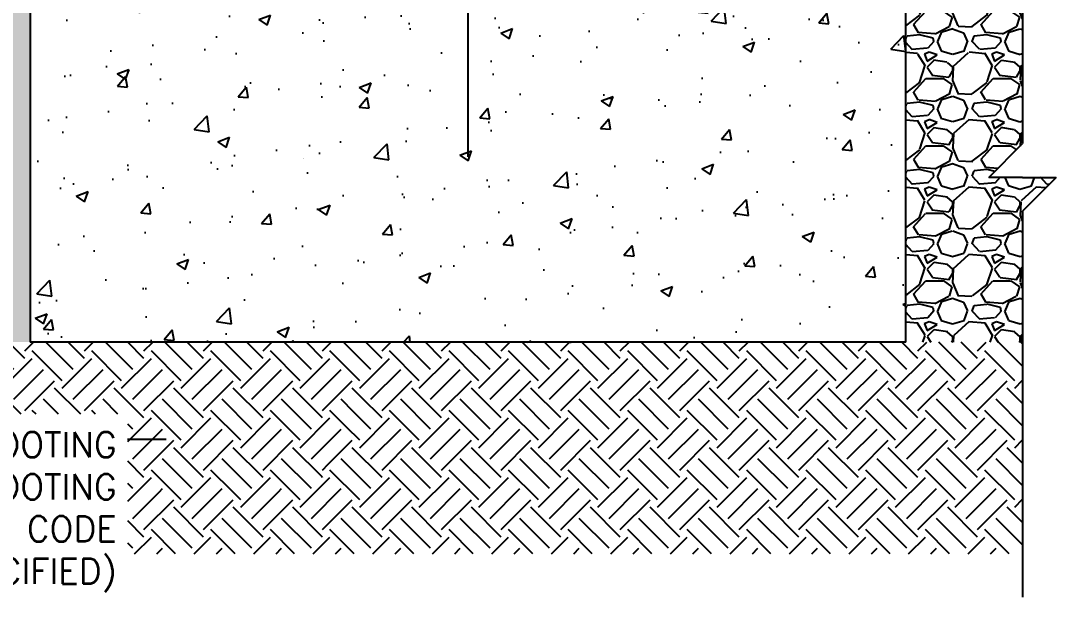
# Model space of a CAD drawing. Header units: inches. Extents: x -48.6 to 6.2, y 171.7 to 217.8.
# Drawn here: x -28.91 to 1.84, y 171.71 to 188.82 of the extents above; entities that cross this region are included whole.
import ezdxf

# ---------------------------------------------------------------- set-up
doc = ezdxf.new("R2010")
doc.units = ezdxf.units.IN
doc.header["$LTSCALE"] = 0.5
doc.header["$MEASUREMENT"] = 0
for name, color, linetype in [('HATCH', 12, 'Continuous'), ('LINE3', 3, 'Continuous'), ('LINE50', 5, 'Continuous'), ('LINE9', 9, 'Continuous'), ('TEXT', 4, 'Continuous')]:
    doc.layers.add(name, color=color, linetype=linetype)
doc.styles.get("Standard").update_dxf_attribs({"font": 'romans.shx'})
pattern_1 = [(228.0128, (-23.80887, -25.80796), (-15.99999646, -18.00000268), [0.269072, -26.638176]), (184.9697, (-23.98887, -26.00796), (24.000002103, 1.999982614), [0.461736, -45.71185]), (132.5104, (-24.44887, -26.04796), (19.99998144, -22.00001735), [0.325576, -32.232064]), (267.2737, (-25.22887, -26.54796), (1.999992035, 40.00000059), [0.420476, -41.627116]), (292.8337, (-25.24887, -26.96796), (-10.00001981, 23.999992824), [0.41231, -40.818746]), (357.2737, (-25.08887, -27.34796), (-40.00000059, 1.999992035), [0.420476, -41.627116]), (37.6942, (-24.66887, -27.36796), (-26.000014691, -19.99998081), [0.556058, -55.049698]), (72.2553, (-24.22887, -27.02796), (14.000021525, 43.999992462), [0.524976, -51.972642]), (121.4296, (-24.06887, -26.52796), (-16.00001647, 25.999990073), [0.4219, -41.768146]), (175.2364, (-24.28887, -26.16796), (22.00000189, -1.99998307), [0.481664, -23.601526]), (222.3974, (-24.76887, -26.12796), (-24.000014702, -21.999984164), [0.622896, -61.66675]), (138.8141, (-23.24887, -26.56796), (-14.0000059, 11.99999463), [0.212602, -21.047688]), (171.4692, (-23.40887, -26.42796), (25.99999657, -4.00001582), [0.404474, -40.043022]), (225, (-23.8089, -26.368), (-2e-16, -2.000001), [0.282842, -2.545584]), (203.1986, (-23.94887, -26.12796), (9.99999946, 4.00000265), [0.152316, -15.07923]), (291.8014, (-24.08887, -26.18796), (-1.9999998, 6.00000055), [0.215406, -10.554924]), (30.9638, (-24.00887, -26.38796), (5.99999604, 4.00000497), [0.349858, -11.312046]), (161.5651, (-23.7089, -26.20796), (4.0000009, -1.9999968), [0.252982, -6.071574]), (16.3895, (-25.24887, -26.18796), (20.000004397, 5.99998542), [0.3544, -35.08569]), (70.3462, (-24.90887, -26.08796), (-7.999990495, -22.00000427), [0.297322, -29.434816]), (293.1986, (-23.70887, -25.80796), (-4.00000265, 9.99999946), [0.30463, -14.926916]), (343.6105, (-23.58887, -26.08796), (-20.000004397, 5.99998542), [0.3544, -35.08569]), (339.444, (-25.24887, -27.42796), (-10.0000037, 3.999992), [0.34176, -16.746248]), (294.7751, (-24.92887, -27.54796), (-9.99998438, 22.00000684), [0.286356, -28.349286]), (66.8014, (-23.68887, -27.80796), (4.00000265, 9.99999946), [0.30463, -14.926916]), (17.354, (-23.56887, -27.52796), (-26.00000404, -7.999989005), [0.335262, -33.190848]), (69.444, (-24.66887, -27.80796), (-3.999992, -10.0000037), [0.17088, -16.917128]), (101.3099, (-23.80887, -27.80796), (-1.99999526, 8.0000015), [0.10198, -10.096058]), (165.9638, (-23.82887, -27.70796), (6.0000011, -1.9999961), [0.41231, -7.8339]), (186.009, (-24.22887, -27.60796), (19.9999995, 1.999998635), [0.3821, -37.827846]), (303.6901, (-24.0089, -26.56796), (-2.0000027, 3.9999991), [0.288444, -6.922658]), (353.1572, (-23.84887, -26.80796), (33.99999873, -4.000015996), [0.503588, -49.855126]), (60.9454, (-23.34887, -26.86796), (-8.00000005, -14.00000077), [0.205912, -20.385348]), (90, (-23.2489, -26.688), (-2, 2), [0.12, -1.88]), (120.2564, (-24.26887, -27.54796), (7.99998977, -14.00000491), [0.277848, -27.50704]), (48.0128, (-24.40887, -27.30796), (15.99999646, 18.00000268), [0.538144, -26.369104]), (0, (-24.0489, -26.908), (2, 2), [0.52, -1.48]), (325.3048, (-23.52887, -26.90796), (-19.99998852, 14.00001722), [0.316228, -31.306548]), (254.0546, (-23.26887, -27.08796), (-1.99999978, -8.00000025), [0.291204, -14.269016]), (207.646, (-23.34887, -27.36796), (-37.999991614, -20.000015426), [0.47413, -46.938948]), (175.4261, (-23.76887, -27.58796), (-26.000001117, 1.999989602), [0.501598, -49.658148])]
pattern_2 = [(45, (-25.2489, -27.808), (1e-16, 1.767767), [1.25, -1.25]), (45, (-25.5803, -27.4765), (1e-16, 1.767767), [1.25, -1.25]), (45, (-25.9118, -27.145), (1e-16, 1.767767), [1.25, -1.25]), (135, (-25.9118, -26.9241), (-1.767767, 2e-16), [1.25, -1.25]), (135, (-25.5803, -26.5926), (-1.767767, 2e-16), [1.25, -1.25]), (135, (-25.2489, -26.2612), (-1.767767, 2e-16), [1.25, -1.25])]

msp = doc.modelspace()

# ---------------------------------------------------------------- hatches: boundary and pattern name
h = msp.add_hatch()
h.set_pattern_fill('GRAVEL', color=12, scale=2, style=0)
h.set_pattern_definition(pattern_1)
edge = h.paths.add_edge_path()
edge.add_spline(control_points=[(-26.292, 199.023), (-27.453, 197.561), (-29.083, 195.785), (-31.21, 194.826), (-31.7, 194.63)], knot_values=[6.696622, 6.696622, 6.696622, 6.696622, 12.167605, 13.754566, 13.754566, 13.754566, 13.754566], degree=3, periodic=0)
edge.add_line((-31.7, 194.63), (-30.5, 194.63))
edge.add_line((-30.5, 194.63), (-30.5, 190.709))
edge.add_line((-30.5, 190.709), (-39.222, 190.709))
edge.add_spline(control_points=[(-39.222, 190.709), (-41.461, 188.856), (-44.737, 184.933), (-47.493, 180.927), (-48.625, 179.282)], knot_values=[22.269966, 22.269966, 22.269966, 22.269966, 30.925801, 36.953415, 36.953415, 36.953415, 36.953415], degree=3, periodic=0)
edge.add_line((-48.625, 179.282), (-32.185, 179.282))
edge.add_arc((-32.185, 182.282), 3, 180, 270, ccw=False)
edge.add_arc((-32.185, 182.282), 3, 0, 180, ccw=False)
edge.add_arc((-32.185, 182.282), 3, -90, 0, ccw=False)
edge.add_line((-32.185, 179.282), (-28.627, 179.282))
edge.add_line((-28.627, 179.282), (-28.627, 189.282))
edge.add_line((-28.627, 189.282), (-22.463, 189.282))
edge.add_line((-22.463, 189.282), (-22.463, 199.023))
edge.add_line((-22.463, 199.023), (-23.543, 199.023))
edge.add_line((-23.543, 199.023), (-26.292, 199.023))
h = msp.add_hatch()
h.set_pattern_fill('GRAVEL', color=12, scale=2, style=0)
h.set_pattern_definition(pattern_1)
h.paths.add_polyline_path([(0.841, 185.173), (0.841, 189.282), (-2.627, 189.282), (-2.627, 179.282), (0.841, 179.282), (0.841, 183.173), (1.841, 184.173), (-0.159, 184.173)])
at = {"layer": 'HATCH'}
h = msp.add_hatch(dxfattribs=at)
h.set_pattern_fill('AR-CONC', color=256, scale=0.5, style=0)
h.set_pattern_definition([(50, (-25.249, -27.808), (3.5863, -0.31376), [0.375, -4.125]), (355, (-25.249, -27.808), (-0.693757, 3.76096), [0.3, -3.3]), (100.4514, (-24.95, -27.834), (2.892547, 3.4472), [0.3187, -3.50571]), (46.1842, (-25.249, -26.808), (5.336205, -0.827595), [0.5625, -6.1875]), (96.6356, (-24.804, -26.877), (4.67331, 4.87059), [0.47805, -5.25856]), (351.1842, (-25.249, -26.808), (4.67331, 4.8706), [0.45, -4.95]), (21, (-24.749, -27.058), (2.984535, -2.013094), [0.375, -4.125]), (326, (-24.749, -27.058), (1.216577, 3.62575), [0.3, -3.3]), (71.4514, (-24.5, -27.2257), (4.201113, 1.61265), [0.3187, -3.50571]), (37.5, (-25.2489, -27.808), (0.060799, 1.664469), [0, -3.26, 0, -3.35, 0, -3.3125]), (7.5, (-25.2489, -27.808), (1.315348, 1.972059), [0, -1.91, 0, -3.185, 0, -1.2625]), (327.5, (-26.3639, -27.808), (2.669112, -0.112774), [0, -1.25, 0, -3.9, 0, -5.175]), (317.5, (-26.8639, -27.808), (2.91593, 0.500525), [0, -1.625, 0, -2.59, 0, -3.675])])
h.paths.add_polyline_path([(-28.627, 189.282), (-28.627, 179.282), (-2.627, 179.282), (-2.627, 189.282)])
h = msp.add_hatch(dxfattribs=at)
h.set_pattern_fill('EARTH', color=256, scale=5, angle=45, style=0)
h.set_pattern_definition(pattern_2)
h.paths.add_polyline_path([(-17.998, 179.282), (-28.627, 179.282), (-48.625, 179.282), (-48.625, 173.001), (-44.995, 173.001), (-44.995, 177.141), (-25.729, 177.141), (-25.729, 174.84), (-20.174, 174.84)])
h = msp.add_hatch(dxfattribs=at)
h.set_pattern_fill('EARTH', color=256, scale=5, angle=45, style=0)
h.set_pattern_definition(pattern_2)
h.paths.add_polyline_path([(0.841, 173.001), (0.841, 179.282), (-17.998, 179.282), (-20.174, 174.84), (-25.729, 174.84), (-25.729, 173.001)])

# ---------------------------------------------------------------- linework, layer by layer
at = {"layer": 'LINE3'}
msp.add_line((-15.627, 199.007), (-15.627, 184.782), dxfattribs=at)
at = {"layer": 'LINE50'}
for p, q in [((-28.627, 189.282), (-28.627, 179.282)), ((-2.627, 179.282), (-2.627, 189.282)), ((-2.627, 179.282), (-28.627, 179.282))]:
    msp.add_line(p, q, dxfattribs=at)
at = {"layer": 'LINE9'}
for p, q in [((0.841, 194.782), (0.841, 185.173)), ((-0.159, 184.173), (0.841, 185.173)), ((0.841, 184.173), (-0.159, 184.173)), ((1.841, 184.173), (0.841, 183.173)), ((0.841, 184.173), (1.841, 184.173)), ((0.841, 183.173), (0.841, 176.604)), ((0.841, 176.604), (0.841, 171.709))]:
    msp.add_line(p, q, dxfattribs=at)
at = {"layer": 'TEXT'}
msp.add_line((-25.736, 176.4), (-24.588, 176.4), dxfattribs=at)
msp.add_lwpolyline([(-20.504, 184.729, 0, 0.36, 0), (-20.982, 183.761, 0, 0, 0), (-24.588, 176.4, 0, 0, 0)], format="xyseb", dxfattribs=at)

# ---------------------------------------------------------------- texts
at = {"layer": 'TEXT', "insert": (-26.057, 174.238), "char_height": 0.75, "width": 18.6698, "attachment_point": 6}
msp.add_mtext('CONTINUOUS CONCRETE FOOTING ON UNDISTURBED SOIL (FOOTING REINFORCEMENT AS PER CODE OR AS SPECIFIED)', dxfattribs=at)

doc.saveas('drawing.dxf')
